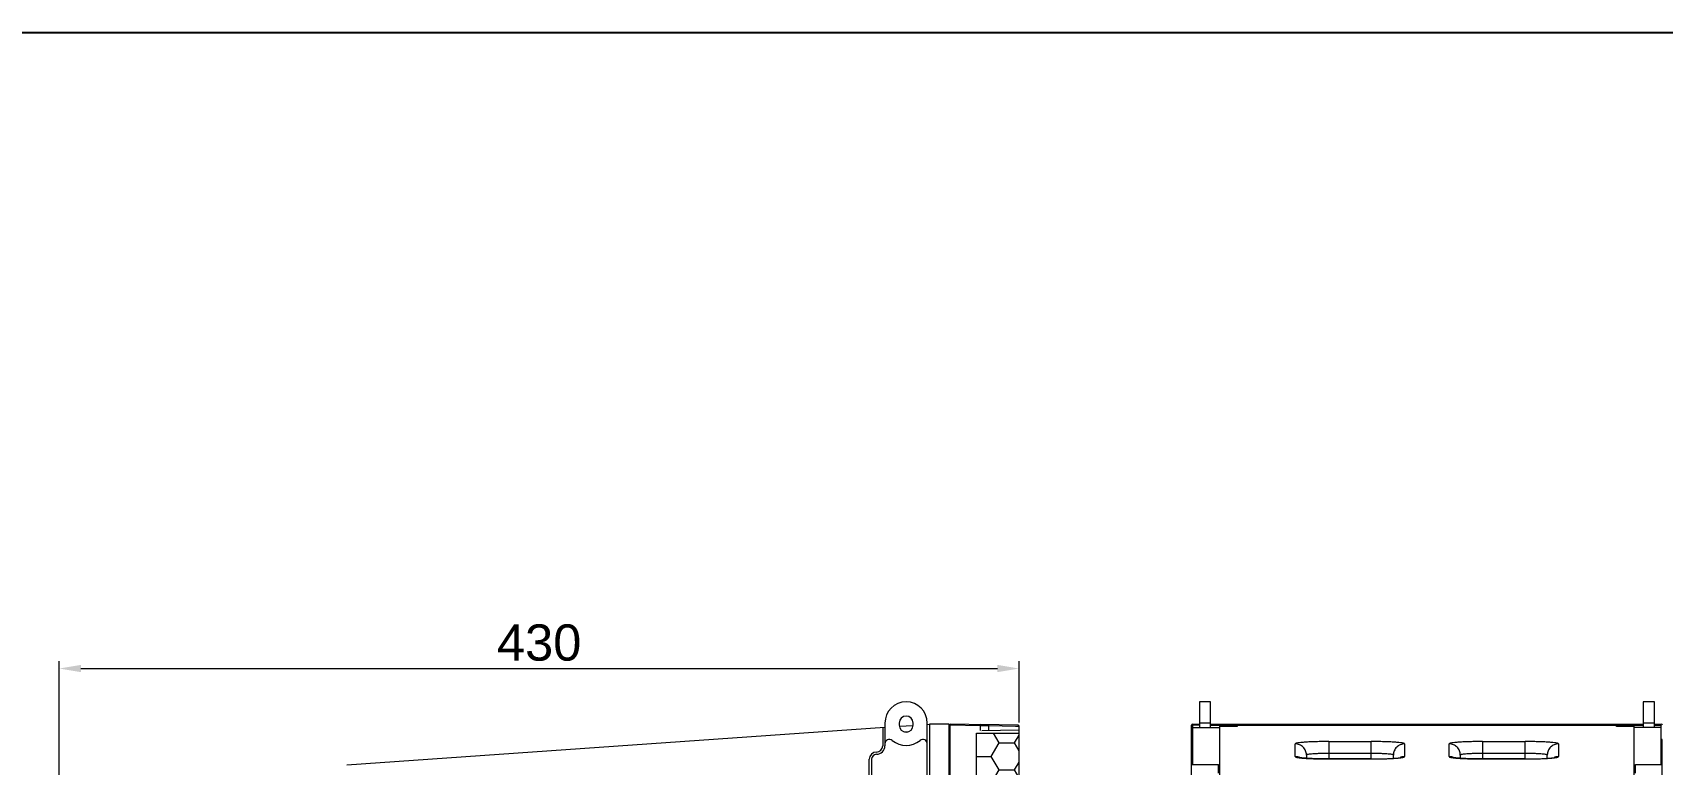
# Model space of a CAD drawing. Header units: millimetres. Extents: x 0 to 2382, y 0 to 1684.
# Drawn here: x 462 to 1192, y 1357 to 1684 of the extents above; entities that cross this region are included whole.
import ezdxf

# ---------------------------------------------------------------- set-up
doc = ezdxf.new("R2010")
doc.units = ezdxf.units.MM
doc.layers.get('0').update_dxf_attribs({"lineweight": 13})
doc.layers.add('图框', color=7, linetype='Continuous')
doc.layers.add('标注', color=251, linetype='Continuous', lineweight=9)
doc.styles.get("Standard").update_dxf_attribs({"font": 'arial.ttf'})
doc.dimstyles.new('STANDARD 6.5', dxfattribs={"dimscale": 6.5, "dimtxt": 2.5, "dimasz": 1.5, "dimexe": 0.5, "dimexo": 0.5, "dimgap": 0.5, "dimtad": 1, "dimtoh": 1, "dimdec": 1, "dimzin": 12, "dimdsep": 46, "dimtxsty": 'Standard', "dimcen": 0, "dimclrd": 256, "dimclre": 256, "dimclrt": 256, "dimadec": 0, "dimazin": 0, "dimtp": 0.01, "dimtm": 0.01, "dimtfac": 1, "dimtdec": 1, "dimtofl": 0, "dimtmove": 0, "dimatfit": 3, "dimfxl": 1, "dimtolj": 1, "dimtzin": 4, "dimlwd": -1, "dimlwe": -1, "dimarcsym": 0})

# ---------------------------------------------------------------- blocks, each defined once
blk = doc.blocks.new('*D3')
at = {"layer": 'Defpoints', "color": 0, "transparency": 16777216}
for p in [(903.94, 1399.57), (903.94, 1372.14), (473.51, 1347.35)]:
    blk.add_point(p, dxfattribs=at)
at = {"layer": '标注', "transparency": 16777216}
for p, q in [((473.51, 1350.6), (473.51, 1402.82)), ((483.26, 1399.57), (894.19, 1399.57)), ((903.94, 1375.39), (903.94, 1402.82))]:
    blk.add_line(p, q, dxfattribs=at)
for points in [[(483.26, 1401.2), (483.26, 1397.95), (473.51, 1399.57)], [(894.19, 1401.2), (894.19, 1397.95), (903.94, 1399.57)]]:
    blk.add_solid(points, dxfattribs=at)
at = {"layer": '标注', "transparency": 16777216, "insert": (688.72, 1411.12), "char_height": 16.25, "attachment_point": 5}
blk.add_mtext('\\A1;430', dxfattribs=at)
blk = doc.blocks.new('A4-H')
at = {"layer": '图框'}
blk.add_lwpolyline([(0, 210.021), (297, 210.021), (297, 0), (0, 0)], close=True, dxfattribs=at)

msp = doc.modelspace()

# ---------------------------------------------------------------- hatches: boundary and pattern name
at = {"layer": '标注'}
h = msp.add_hatch(dxfattribs=at)
h.set_pattern_fill('HONEY', color=256, scale=2.2)
h.set_pattern_definition([(0, (-351.9134, 150.366), (10.4775, 6.049187), [6.985, -13.97]), (120, (-351.9134, 150.366), (-10.4775, 6.049187), [6.985, -13.97]), (60, (-351.9134, 150.366), (2e-08, 12.098375), [-13.97, 6.985])])
h.paths.add_polyline_path([(903.93, 1370.67), (884.89, 1370.67), (884.89, 747.67), (903.93, 747.67)])

# ---------------------------------------------------------------- linework, layer by layer
for p, q in [((984.76, 1384.67), (984.76, 1373.17)), ((989.76, 1384.67), (984.76, 1384.67)), ((989.76, 1373.17), (989.76, 1384.67)), ((1183.76, 1384.67), (1183.76, 1373.17)), ((1188.76, 1384.67), (1183.76, 1384.67)), ((1188.76, 1373.17), (1188.76, 1384.67)), ((843.76, 1375.17), (843.76, 1364.92)), ((850.16, 1375.17), (850.16, 1374.17)), ((850.2, 1373.69), (856.37, 1374.12)), ((856.36, 1374.17), (856.36, 1375.17)), ((862.76, 1350.17), (862.76, 1375.17)), ((862.81, 1374.57), (863.76, 1374.64)), ((863.76, 1374.64), (863.76, 1350.17)), ((872.51, 1374.64), (863.76, 1374.64)), ((872.51, 743.71), (872.51, 1374.64)), ((873.01, 1374.67), (873.01, 1374.18)), ((889.85, 1374.38), (873.01, 1374.67)), ((873.01, 744.17), (873.01, 1374.18)), ((886.67, 1373.94), (873.01, 1374.18)), ((903.44, 1374.14), (886.65, 1374.44)), ((886.68, 1371.84), (886.67, 1373.94)), ((887.65, 1373.92), (886.67, 1373.94)), ((888.46, 1373.91), (887.65, 1373.92)), ((889.19, 1373.9), (888.46, 1373.91)), ((890.32, 1373.88), (889.19, 1373.9)), ((890.32, 1371.9), (890.32, 1373.88)), ((902.38, 1373.67), (890.32, 1373.88)), ((981.15, 744.17), (981.15, 1374.18)), ((981.65, 1374.67), (984.76, 1374.67)), ((981.76, 1356.64), (981.76, 1374.17)), ((984.76, 1374.17), (981.76, 1374.17)), ((989.76, 1375.17), (984.76, 1375.17)), ((989.76, 1374.67), (1183.76, 1374.67)), ((989.76, 1374.17), (1183.76, 1374.17)), ((993.76, 1374.17), (993.76, 1348.4)), ((1001.76, 1374.18), (1001.76, 1373.65)), ((1171.76, 1373.65), (1171.76, 1374.18)), ((1179.76, 1348.4), (1179.76, 1374.17)), ((1188.76, 1375.17), (1183.76, 1375.17)), ((1188.76, 1374.67), (1191.87, 1374.67)), ((1188.76, 1374.17), (1191.76, 1374.17)), ((1191.76, 1356.64), (1191.76, 1374.17)), ((602.53, 1356.37), (843.76, 1373.24)), ((842.76, 1373.17), (842.76, 1364.92)), ((887.16, 1371.84), (903.93, 1372.14)), ((903.94, 1373.64), (902.38, 1373.67)), ((903.93, 746.21), (903.93, 1372.14)), ((903.94, 1372.14), (903.94, 1373.64)), ((981.26, 1367.81), (981.26, 1365.81)), ((981.76, 1367.81), (981.26, 1367.81)), ((981.76, 1373.17), (993.76, 1373.17)), ((1001.76, 1373.65), (993.76, 1373.65)), ((1042.76, 1366.88), (1042.76, 1359.06)), ((1042.76, 1366.88), (1061.76, 1366.88)), ((1061.76, 1359.06), (1061.76, 1366.88)), ((1111.76, 1366.88), (1111.76, 1359.06)), ((1111.76, 1366.88), (1130.76, 1366.88)), ((1130.76, 1359.06), (1130.76, 1366.88)), ((1179.76, 1373.65), (1171.76, 1373.65)), ((1191.76, 1373.17), (1179.76, 1373.17)), ((1192.26, 1367.81), (1191.76, 1367.81)), ((1192.26, 733.68), (1192.26, 1367.81)), ((873.01, 1365.17), (872.51, 1365.17)), ((981.26, 733.68), (981.26, 1365.81)), ((981.76, 1365.81), (981.26, 1365.81)), ((981.26, 1364.92), (981.76, 1364.92)), ((981.76, 1361.17), (981.26, 1361.17)), ((1027.76, 1360.11), (1027.76, 1365.83)), ((1029.25, 1359.65), (1029.5, 1359.62)), ((1032.76, 1360.84), (1032.76, 1359.35)), ((1061.76, 1361.54), (1042.76, 1361.54)), ((1071.76, 1359.35), (1071.76, 1360.84)), ((1075.01, 1359.62), (1075.27, 1359.65)), ((1076.76, 1365.83), (1076.76, 1360.11)), ((1096.76, 1360.11), (1096.76, 1365.83)), ((1098.25, 1359.65), (1098.5, 1359.62)), ((1101.76, 1360.84), (1101.76, 1359.35)), ((1130.76, 1361.54), (1111.76, 1361.54)), ((1140.76, 1359.35), (1140.76, 1360.84)), ((1144.01, 1359.62), (1144.27, 1359.65)), ((1145.76, 1365.83), (1145.76, 1360.11)), ((1192.26, 1365.81), (1191.76, 1365.81)), ((1191.76, 1364.92), (1192.26, 1364.92)), ((1192.26, 1361.17), (1191.76, 1361.17)), ((836.76, 759.42), (836.76, 1358.92)), ((837.76, 1358.92), (837.76, 759.42)), ((981.76, 1358.92), (981.26, 1358.92)), ((981.26, 1356.64), (993.26, 1356.64)), ((993.26, 1352.74), (993.26, 1356.64)), ((1042.76, 1359.08), (1061.76, 1359.08)), ((1061.76, 1359.06), (1042.76, 1359.06)), ((1111.76, 1359.08), (1130.76, 1359.08)), ((1130.76, 1359.06), (1111.76, 1359.06)), ((1180.26, 1352.74), (1180.26, 1356.64)), ((1180.26, 1356.64), (1192.26, 1356.64)), ((1192.26, 1358.92), (1191.76, 1358.92))]:
    msp.add_line(p, q)
for centre, radius, start, end in [((853.26, 1375.17), 9.5, 0, 180), ((853.26, 1375.17), 3.1, 0, 180), ((853.26, 1374.17), 3.1, 180, 0), ((903.44, 1373.64), 0.5, 0.00002, 89), ((845.76, 1365.81), 2, 51.31781, 180), ((853.26, 1375.17), 10, 231.31781, 308.68219), ((853.26, 1375.17), 4, 248.10888, 293.16698), ((860.76, 1365.81), 2, 0, 128.68219), ((840.01, 1358.92), 3.25, 90, 180), ((840.01, 1358.92), 2.25, 90, 180), ((840.01, 1364.92), 3.75, 270, 0), ((840.01, 1364.92), 2.75, 270, 0), ((1027.75, 1355.06), 5.05, 72.10681, 89.93632), ((1027.77, 1355.13), 4.98, 68.51892, 72.05892), ((1027.76, 1355.11), 5, 66.73735, 68.52003), ((1076.75, 1355.11), 5, 111.47997, 113.26265), ((1076.75, 1355.13), 4.98, 107.94108, 111.48108), ((1076.76, 1355.06), 5.05, 90.06368, 107.89319), ((1096.75, 1355.06), 5.05, 72.10681, 89.93632), ((1096.77, 1355.13), 4.98, 68.51892, 72.05892), ((1096.76, 1355.11), 5, 66.73735, 68.52003), ((1145.75, 1355.11), 5, 111.47997, 113.26265), ((1145.75, 1355.13), 4.98, 107.94108, 111.48108), ((1145.76, 1355.06), 5.05, 90.06368, 107.89319)]:
    msp.add_arc(centre, radius, start, end)
for centre, major_axis, start_param, end_param in [((981.65, 1374.17), (0.475, -0.158), 1.89276, 3.462643), ((1191.86, 1374.17), (0.475, 0.158), -0.32105, 1.248833)]:
    msp.add_ellipse(centre, major_axis=major_axis, ratio=0.998478, start_param=start_param, end_param=end_param)
for points, knots in [([(886.65, 1374.44), (886.66, 1374.44), (886.66, 1374.42), (886.66, 1374.39), (886.67, 1374.35), (886.67, 1374.26), (886.67, 1374.12), (886.67, 1374), (886.67, 1373.94)], [0, 0, 0, 0, 0.021823, 0.079282, 0.171514, 0.29553, 0.619346, 1, 1, 1, 1]), ([(889.85, 1374.38), (889.97, 1374.38), (890.23, 1374.27), (890.32, 1374.01), (890.32, 1373.88)], [0, 0, 0, 0, 0.493742, 1, 1, 1, 1]), ([(1042.76, 1366.88), (1041.78, 1366.88), (1039.87, 1366.86), (1037.09, 1366.81), (1034.53, 1366.71), (1032.29, 1366.59), (1030.44, 1366.44), (1029.19, 1366.29), (1028.45, 1366.15), (1028.12, 1366.06), (1027.93, 1365.99), (1027.83, 1365.93), (1027.76, 1365.87), (1027.76, 1365.83)], [0, 0, 0, 0, 0.19348, 0.379606, 0.551175, 0.701716, 0.8255, 0.917931, 0.951338, 0.975892, 0.98486, 0.991706, 1, 1, 1, 1]), ([(1076.76, 1365.83), (1076.76, 1365.87), (1076.69, 1365.93), (1076.59, 1365.99), (1076.4, 1366.06), (1076.07, 1366.15), (1075.32, 1366.29), (1074.07, 1366.44), (1072.23, 1366.59), (1069.99, 1366.71), (1067.43, 1366.81), (1064.65, 1366.86), (1062.73, 1366.88), (1061.76, 1366.88)], [0, 0, 0, 0, 0.008294, 0.01514, 0.024108, 0.048662, 0.082069, 0.1745, 0.298284, 0.448825, 0.620394, 0.80652, 1, 1, 1, 1]), ([(1111.76, 1366.88), (1110.78, 1366.88), (1108.87, 1366.86), (1106.09, 1366.81), (1103.53, 1366.71), (1101.29, 1366.59), (1099.44, 1366.44), (1098.19, 1366.29), (1097.45, 1366.15), (1097.12, 1366.06), (1096.93, 1365.99), (1096.83, 1365.93), (1096.76, 1365.87), (1096.76, 1365.83)], [0, 0, 0, 0, 0.19348, 0.379606, 0.551175, 0.701716, 0.8255, 0.917931, 0.951338, 0.975892, 0.98486, 0.991706, 1, 1, 1, 1]), ([(1145.76, 1365.83), (1145.76, 1365.87), (1145.69, 1365.93), (1145.59, 1365.99), (1145.4, 1366.06), (1145.07, 1366.15), (1144.32, 1366.29), (1143.07, 1366.44), (1141.23, 1366.59), (1138.99, 1366.71), (1136.43, 1366.81), (1133.65, 1366.86), (1131.73, 1366.88), (1130.76, 1366.88)], [0, 0, 0, 0, 0.008294, 0.01514, 0.024108, 0.048662, 0.082069, 0.1745, 0.298284, 0.448825, 0.620394, 0.80652, 1, 1, 1, 1]), ([(1032.76, 1360.84), (1032.76, 1361.49), (1032.5, 1362.8), (1031.38, 1364.46), (1029.72, 1365.57), (1028.41, 1365.83), (1027.76, 1365.83)], [0, 0, 0, 0, 0.249749, 0.499602, 0.749687, 1, 1, 1, 1]), ([(1027.76, 1360.11), (1027.76, 1360.06), (1027.85, 1359.99), (1027.98, 1359.93), (1028.15, 1359.87), (1028.36, 1359.81), (1028.73, 1359.73), (1029.04, 1359.69), (1029.25, 1359.65)], [0, 0, 0, 0, 0.094636, 0.177252, 0.286805, 0.423995, 0.588806, 1, 1, 1, 1]), ([(1029.5, 1359.62), (1030.29, 1359.52), (1032.13, 1359.36), (1035.21, 1359.19), (1038.84, 1359.09), (1041.42, 1359.06), (1042.76, 1359.06)], [0, 0, 0, 0, 0.178853, 0.417091, 0.697547, 1, 1, 1, 1]), ([(1042.76, 1359.08), (1041.28, 1359.08), (1039.1, 1359.1), (1036.28, 1359.18), (1034.38, 1359.25), (1032.71, 1359.35), (1031.32, 1359.46), (1030.3, 1359.57), (1029.75, 1359.64), (1029.56, 1359.68)], [0, 0, 0, 0, 0.33657, 0.494171, 0.639197, 0.767512, 0.8748, 0.955624, 1, 1, 1, 1]), ([(1042.76, 1361.54), (1042.11, 1361.54), (1040.83, 1361.53), (1038.98, 1361.49), (1037.27, 1361.43), (1035.78, 1361.35), (1034.55, 1361.25), (1033.71, 1361.15), (1033.22, 1361.05), (1033, 1361), (1032.87, 1360.95), (1032.8, 1360.91), (1032.76, 1360.87), (1032.76, 1360.84)], [0, 0, 0, 0, 0.193434, 0.37962, 0.55117, 0.701723, 0.825508, 0.917929, 0.951346, 0.975893, 0.984859, 0.991707, 1, 1, 1, 1]), ([(1071.76, 1360.84), (1071.76, 1360.87), (1071.71, 1360.91), (1071.65, 1360.95), (1071.52, 1361), (1071.3, 1361.05), (1070.8, 1361.15), (1069.97, 1361.25), (1068.74, 1361.35), (1067.24, 1361.43), (1065.54, 1361.49), (1063.68, 1361.53), (1062.41, 1361.54), (1061.76, 1361.54)], [0, 0, 0, 0, 0.008293, 0.015141, 0.024107, 0.048654, 0.082071, 0.174492, 0.298277, 0.44883, 0.62038, 0.806566, 1, 1, 1, 1]), ([(1061.76, 1359.08), (1063.24, 1359.08), (1065.42, 1359.1), (1068.24, 1359.18), (1070.14, 1359.25), (1071.81, 1359.35), (1073.2, 1359.46), (1074.22, 1359.57), (1074.77, 1359.64), (1074.96, 1359.68)], [0, 0, 0, 0, 0.33657, 0.494171, 0.639197, 0.767512, 0.8748, 0.955624, 1, 1, 1, 1]), ([(1061.76, 1359.06), (1063.1, 1359.06), (1065.68, 1359.09), (1069.31, 1359.19), (1072.39, 1359.36), (1074.23, 1359.52), (1075.01, 1359.62)], [0, 0, 0, 0, 0.302453, 0.582909, 0.821147, 1, 1, 1, 1]), ([(1076.76, 1365.83), (1076.11, 1365.83), (1074.79, 1365.57), (1073.13, 1364.46), (1072.02, 1362.8), (1071.76, 1361.49), (1071.76, 1360.84)], [0, 0, 0, 0, 0.250313, 0.500398, 0.750251, 1, 1, 1, 1]), ([(1075.27, 1359.65), (1075.48, 1359.69), (1075.78, 1359.73), (1076.16, 1359.81), (1076.37, 1359.87), (1076.54, 1359.93), (1076.67, 1359.99), (1076.76, 1360.06), (1076.76, 1360.11)], [0, 0, 0, 0, 0.411194, 0.576005, 0.713195, 0.822748, 0.905364, 1, 1, 1, 1]), ([(1101.76, 1360.84), (1101.76, 1361.49), (1101.5, 1362.8), (1100.38, 1364.46), (1098.72, 1365.57), (1097.41, 1365.83), (1096.76, 1365.83)], [0, 0, 0, 0, 0.249749, 0.499602, 0.749687, 1, 1, 1, 1]), ([(1096.76, 1360.11), (1096.76, 1360.06), (1096.85, 1359.99), (1096.98, 1359.93), (1097.15, 1359.87), (1097.36, 1359.81), (1097.73, 1359.73), (1098.04, 1359.69), (1098.25, 1359.65)], [0, 0, 0, 0, 0.094636, 0.177252, 0.286805, 0.423995, 0.588806, 1, 1, 1, 1]), ([(1098.5, 1359.62), (1099.29, 1359.52), (1101.13, 1359.36), (1104.21, 1359.19), (1107.84, 1359.09), (1110.42, 1359.06), (1111.76, 1359.06)], [0, 0, 0, 0, 0.178853, 0.417091, 0.697547, 1, 1, 1, 1]), ([(1111.76, 1359.08), (1110.28, 1359.08), (1108.1, 1359.1), (1105.28, 1359.18), (1103.38, 1359.25), (1101.71, 1359.35), (1100.32, 1359.46), (1099.3, 1359.57), (1098.75, 1359.64), (1098.56, 1359.68)], [0, 0, 0, 0, 0.33657, 0.494171, 0.639197, 0.767512, 0.8748, 0.955624, 1, 1, 1, 1]), ([(1111.76, 1361.54), (1111.11, 1361.54), (1109.83, 1361.53), (1107.98, 1361.49), (1106.27, 1361.43), (1104.78, 1361.35), (1103.55, 1361.25), (1102.71, 1361.15), (1102.22, 1361.05), (1102, 1361), (1101.87, 1360.95), (1101.8, 1360.91), (1101.76, 1360.87), (1101.76, 1360.84)], [0, 0, 0, 0, 0.193434, 0.37962, 0.55117, 0.701723, 0.825508, 0.917929, 0.951346, 0.975893, 0.984859, 0.991707, 1, 1, 1, 1]), ([(1140.76, 1360.84), (1140.76, 1360.87), (1140.71, 1360.91), (1140.65, 1360.95), (1140.52, 1361), (1140.3, 1361.05), (1139.8, 1361.15), (1138.97, 1361.25), (1137.74, 1361.35), (1136.24, 1361.43), (1134.54, 1361.49), (1132.68, 1361.53), (1131.41, 1361.54), (1130.76, 1361.54)], [0, 0, 0, 0, 0.008293, 0.015141, 0.024107, 0.048654, 0.082071, 0.174492, 0.298277, 0.44883, 0.62038, 0.806566, 1, 1, 1, 1]), ([(1130.76, 1359.08), (1132.24, 1359.08), (1134.42, 1359.1), (1137.24, 1359.18), (1139.14, 1359.25), (1140.81, 1359.35), (1142.2, 1359.46), (1143.22, 1359.57), (1143.77, 1359.64), (1143.96, 1359.68)], [0, 0, 0, 0, 0.33657, 0.494171, 0.639197, 0.767512, 0.8748, 0.955624, 1, 1, 1, 1]), ([(1130.76, 1359.06), (1132.1, 1359.06), (1134.68, 1359.09), (1138.31, 1359.19), (1141.39, 1359.36), (1143.23, 1359.52), (1144.01, 1359.62)], [0, 0, 0, 0, 0.302453, 0.582909, 0.821147, 1, 1, 1, 1]), ([(1145.76, 1365.83), (1145.11, 1365.83), (1143.79, 1365.57), (1142.13, 1364.46), (1141.02, 1362.8), (1140.76, 1361.49), (1140.76, 1360.84)], [0, 0, 0, 0, 0.250313, 0.500398, 0.750251, 1, 1, 1, 1]), ([(1144.27, 1359.65), (1144.48, 1359.69), (1144.78, 1359.73), (1145.16, 1359.81), (1145.37, 1359.87), (1145.54, 1359.93), (1145.67, 1359.99), (1145.76, 1360.06), (1145.76, 1360.11)], [0, 0, 0, 0, 0.411194, 0.576005, 0.713195, 0.822748, 0.905364, 1, 1, 1, 1])]:
    msp.add_open_spline(points, degree=3, knots=knots)
at = {"layer": '标注', "lineweight": 9}
msp.add_line((884.89, 747.67), (884.89, 1370.67), dxfattribs=at)
at = {"layer": '标注'}
msp.add_line((884.89, 1370.67), (903.93, 1370.67), dxfattribs=at)

# ---------------------------------------------------------------- block references
at = {"layer": '图框', "xscale": 8.02041236151855, "yscale": 8.02041236151855, "zscale": 8.02041236151855}
msp.add_blockref('A4-H', (0, 0), dxfattribs=at)

# ---------------------------------------------------------------- dimensions: what is measured, and where the dimension line sits
at = {"layer": '标注'}
dim = msp.add_linear_dim(base=(903.94, 1399.57), p1=(473.51, 1347.35), p2=(903.94, 1372.14), dimstyle='STANDARD 6.5', override={"dimdec": 0}, dxfattribs=at)
dim.commit()
dim.dimension.update_dxf_attribs({"geometry": '*D3', "text_midpoint": (688.72, 1411.12)})

doc.saveas('drawing.dxf')
